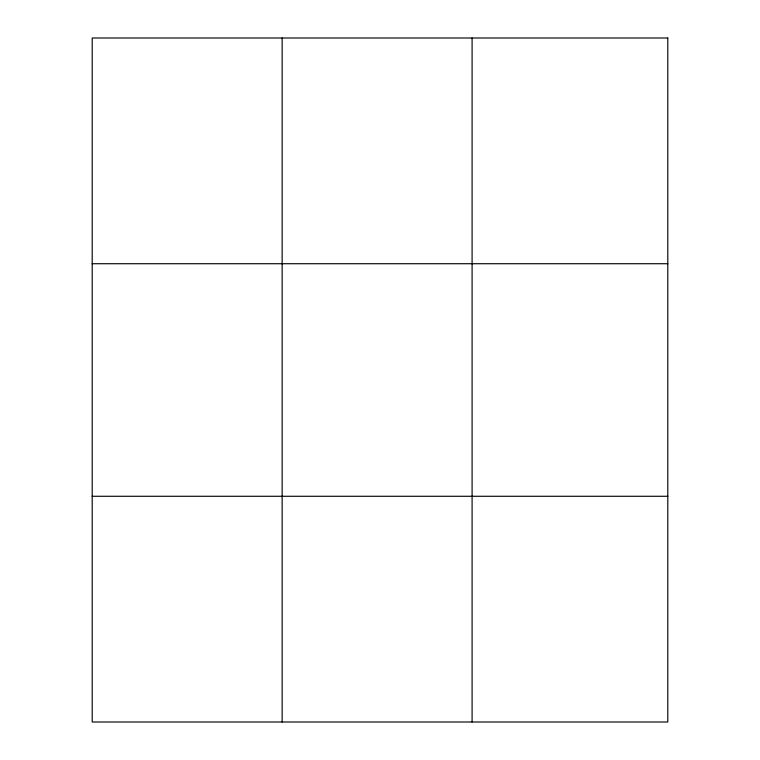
<?xml version="1.0" encoding="UTF-8"?>
<svg xmlns="http://www.w3.org/2000/svg" width="760" height="760" viewBox="0 0 760 760"><rect width="100%" height="100%" fill="white"/><g stroke="black" fill="none" stroke-linecap="round" stroke-linejoin="round"><path stroke-width="1.14" d="M282.15 722L282.15 38M472.093 722L472.093 38M92.207 263.72L667.793 263.72M92.207 496.28L667.793 496.28M667.793 38L667.793 722L92.207 722L92.207 38L667.793 38"/></g></svg>
